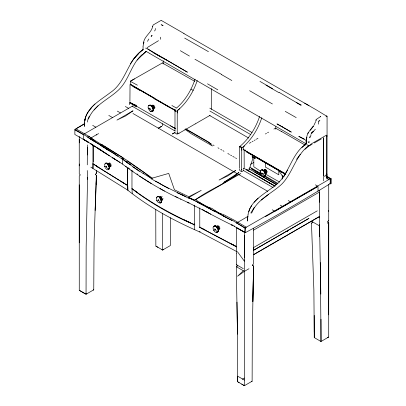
<?xml version="1.0" encoding="UTF-8"?>
<svg xmlns="http://www.w3.org/2000/svg" width="406" height="406" viewBox="0 0 406 406"><rect width="100%" height="100%" fill="white"/><g stroke="black" fill="none" stroke-linecap="round" stroke-linejoin="round"><path stroke-width="0.61" d="M100.698 150.21L86.752 141.222L74.846 134.482L74.907 129.412L84.641 123.845M79.251 139.38L79.246 173.951L80.363 174.905L79.246 176.021L79.266 242.839M93.304 162.075L93.487 145.181M161.928 249.594L162.639 250.01L170.342 245.564L170.383 217.733M174.996 130.818L174.991 109.518L175.25 109.118M211.308 88.615L211.293 109.341M259.561 116.466C255.79 128.042 248.939 138.943 239.499 146.754L239.499 168.023M253.598 250.233L308.946 218.382L253.552 250.309L253.527 263.961L252.451 265.022L253.552 266.097L252.293 333.661L252.126 381.209L244.422 385.7L244.432 232.339M287.468 231.435L287.473 230.293M320.329 262.631L321.05 341.476L328.708 337.01L328.733 222.676L327.617 221.676L328.728 220.605L328.728 184.283M79.251 136.452L79.292 142.892M96.506 170.388L96.511 173.321L95.527 174.052L95.446 174.742L95.456 174.179M306.231 143.983L306.028 140.344L298.836 136.436M327.074 177.412L327.084 175.691M87.265 164.866L87.376 147.525M129.915 101.556L130.037 84.529L131.179 85.164M314.396 337.68L314.264 331.986M327.647 222.052L328.733 222.676L328.708 314.838M96.557 135.102L96.557 134.645L98.622 133.615M307.002 144.775L309.007 145.891L309.27 145.475M96.323 175.189L94.06 242.265L93.756 289.777L86.052 294.269L86.158 246.828L87.539 178.747M320.958 341.421L321.009 319.283M127.428 172.124L127.509 168.277L127.494 185.375L100.82 168.886L93.304 163.806M253.385 275.004L252.847 301.572L253.552 266.097M79.251 165.846L79.292 164.004M306.368 140.496L306.327 142.156L306.241 140.618L306.54 140.253M236.363 253.242L236.307 264.605L237.419 265.585L236.901 266.265M247.452 220.971L247.543 217.464L248.076 214.87M319.679 236.673L319.695 225.985L312.559 221.874M108.798 169.383L109.432 168.744L109.656 167.592L108.798 164.714L106.869 162.923L105.951 162.918L105.321 163.557M87.534 179.31L87.265 170.505M319.461 194.763L319.552 190.409M129.758 102.632L129.58 104.662M233.912 226.071L244.985 232.577L245.325 227.791L330.185 178.797L330.185 183.664C302.419 200.808 274.014 217.093 245.341 232.668L236.515 227.69L245.341 232.668M95.131 210.516L96.506 175.392L95.511 174.621M96.146 184.258L96.506 175.392M143.105 46.908L142.978 49.943M323.653 137.873L323.567 175.768L323.43 137.913M200.097 231.582L199.772 231.973C174.128 220.783 149.398 207.491 127.479 189.972L127.743 167.927M127.509 175.991L127.753 172.032M327.023 136.325L327.043 135.69M91.193 108.382C86.788 112.878 83.656 119.141 84.58 125.561M157.848 196.382L158.807 196.362L159.868 196.976L160.827 198.108L160.73 198.509L161.451 198.123L159.979 197.042L160.989 197.017L161.502 197.529L161.796 199.224L161.451 199.925L161.994 200.209L162.725 199.676M319.492 217.86L319.37 216.637L253.552 254.765M84.834 120.897C86.579 107.209 100.546 100.206 110.336 92.588C126.2 82.103 127.271 60.195 143.039 49.552M247.432 220.94L247.863 216.378M248.025 214.652C250.091 201.203 263.763 194.342 273.482 186.78C289.346 176.351 290.351 154.417 306.134 143.861M84.631 123.059L84.316 126.383L84.651 122.845M84.818 121.079L84.986 119.313L84.646 120.521M157.721 202C165.653 207.471 157.579 189.957 156.427 199.229M93.36 164.186L92.944 168.49L127.479 189.972M217.86 225.67L216.87 226.238L218.479 227.944L218.311 229.674L219.489 229.02M150.58 111.538C155.346 112.888 152.199 103.494 148.652 105.646A3.887 2.314 58.4 0 0 148.175 107.915L148.357 108.646M213.627 230.045C215.601 234.825 220.138 231.491 217.098 227.725C215.86 224.685 211.729 226.254 213.333 229.319M309.905 136.599L309.768 137.801L311.026 135.025M319.629 227.71L319.695 227.167M319.37 216.637L319.547 192.231L319.603 202.224M106.27 169.063A3.152 1.736 62.2 0 0 107.773 169.789L108.564 169.459L108.915 168.475M142.978 46.629L143.886 42.117L143.521 43.884C143.374 36.51 151.605 33.119 152.722 26.157L152.585 26.7L153.199 24.949L161.065 20.401M239.581 168.805C238.713 170.825 242.189 172.56 243.402 170.586M306.388 139.664L306.855 137.355L306.403 139.735C306.378 134.026 310.067 129.945 313.539 125.89M315.919 121.135L316.162 119.592L315.98 120.313M327.008 179.036L327.074 116.446M155.417 28.491L155.138 30.227L154.513 30.988M308.032 141.943L308.844 142.389L309.022 141.273M318.73 121.095L318.4 124.145M175.022 133.021L177.204 134.285L177.331 132.863M110.828 166.399L109.996 166.851L109.508 166.541L109.843 165.851L109.508 164.74L108.762 164.044L108.169 164.293L107.94 163.897L109.321 162.984M160.827 202.772L161.492 202.117L161.725 200.96L160.827 198.108M194.169 205.126L194.2 206.004M149.733 108.148L149.581 108.879L149.956 109.442M152.681 111.381L153.366 110.711C154.082 108.498 152.712 105.88 150.596 105.007L149.606 105.047L148.921 105.712M214.931 230.116L215.403 229.197M216.672 232.095L217.657 232.054L218.342 231.384C219.057 229.172 217.687 226.553 215.571 225.68L214.586 225.721L213.901 226.391M264.707 176.057L265.392 175.392C266.108 173.174 264.737 170.561 262.621 169.688L261.631 169.723L260.951 170.393M132.904 105.829L83.494 134.361L83.25 139.111L87.691 142.085L88.138 141.882M160.872 197.539L160.035 197.798L160.451 198.042L160.989 197.017L162.233 196.692M87.341 122.074L88.036 119.034L89.33 116.121M195.053 79.19C191.495 89.893 185.446 100.252 176.879 107.757M197.24 80.484C193.459 92.05 186.674 103.017 177.234 110.813L177.234 133.427M261.804 117.73C258.033 129.306 251.192 140.243 241.743 148.048L241.682 171.154M161.502 200.407L161.994 200.209L162.187 199.382L161.502 197.529M194.2 223.772L194.017 224.401L194.378 224.33L194.032 224.523C172.276 214.601 151.184 203.091 132.046 188.683M152.681 106.712L152.544 107.123L154.442 105.961M217.657 227.39L217.52 227.796L219.489 226.553M105.93 166.034L106.712 167.81L108.838 169.069C110.234 166.759 106.276 160.852 104.555 164.4L105.788 163.156M237.307 265.93L237.353 265.245M248.771 211.836L249.786 208.76L251.629 205.766M217.834 226.969L218.976 226.137M154.874 107.991L153.509 108.935L153.24 106.727L152.052 106.083L152.143 105.509L152.884 104.997M265.539 173.616L266.026 172.651C267.772 172.403 266.59 170.302 265.529 169.87L263.712 170.383L264.91 169.672L266.016 169.967L266.899 171.302L266.899 172.667L266.539 173.022L265.539 173.616L265.265 171.403L264.078 170.759M314.229 331.925L313.879 290.067L311.483 223.275L312.595 222.244L311.478 221.204L311.651 221.443M264.707 171.393L264.57 171.804L266.473 170.642M315.609 121.709L314.011 125.175M241.839 169.272L241.839 169.738M139.359 171.322C122.896 159.365 106.118 147.718 88.341 137.73L88.462 137.436L87.737 136.984L74.963 129.438M115.466 154.498L103.388 147.276L103.51 146.982L90.822 139.299L90.944 139.004M143.074 173.753L143.196 173.458L132.808 166.861M245.341 227.807L244.874 228.07L232.739 220.524L232.526 220.778L225.137 216.921L218.875 213.246L211.952 208.39L207.03 206.903L188.521 197.697L201.264 190.333L188.841 196.732L174.448 189.8L168.734 173.403L151.387 178.391L143.196 173.458M196.037 201.574L196.159 201.28L197.986 202.254M122.054 158.396L121.846 158.65L122.592 158.903L122.475 164.049C139.446 176.93 157.985 188.222 177.26 197.6C196.215 205.908 214.145 216.515 232.739 225.396L231.684 224.797L231.765 225.254L232.141 225.056M151.144 178.792L164.435 186.146L177.285 192.52L177.163 192.814L183.948 195.707L189.125 198.504L189.247 198.209L190.612 198.6L194.525 200.239L240.87 173.479L231.872 177.726L223.701 182.441L238.956 172.423C225.985 183.852 209.374 189.445 195.57 199.635L203.553 205.045M282.348 178.716L283.058 177.036L278.805 170.647L252.573 155.158L246.427 151.991M162.547 125.875L162.471 123.81M312.468 222.534L312.524 221.843M307.773 133.589L308.23 132.579M88.478 118.994C93.796 104.961 108.986 99.343 119.105 89.452C129.083 79.586 131.229 64.488 141.679 54.937M251.624 213.186C256.962 199.153 272.157 193.54 282.251 183.644C293.051 172.159 295.862 155.006 309.052 145.348M147.48 41.331L148.855 39.017M243.554 168.52L243.727 168.185M161.096 201.924L160.187 203M152.986 110.523L152.123 111.721M156.427 197.9L157.269 196.712M217.966 231.197L217.098 232.399L216.109 232.44M283.84 176.711L287.549 170.099M318.933 121.196L319.273 120.755M92.857 140.42L95.222 141.917M159.934 183.7L168.845 188.633M180.817 194.413L183.948 195.707L177.285 192.52M197.864 202.548L229.238 219.047L231.922 220.062L231.709 220.316M236.515 223.082L248.025 216.307M254.318 207.319L250.806 213.013M130.473 63.666L134.066 58.332L138.761 53.445M253.009 265.646L252.583 265.301M310.362 130.336L313.498 126.033M327.084 174.428L326.815 173.91L325.226 176.062L324.201 176.138L323.486 176.681L323.496 180.837M326.911 116.324L316.507 109.996L183.832 33.531M260.677 170.322L260.139 171.895L260.383 173.321M151.357 36.342L152.108 35.312L151.108 36.383M296.517 159.391L300.288 154.295M244.371 385.685L241.758 384.127M310.859 134.234L315.355 129.204M213.404 226.822L214.018 226.056M265.392 172.799L264.864 172.403L265.017 172.875L264.925 172.322L266.899 171.302L266.194 170.759L266.016 169.967L265.362 170.779L264.144 171.327M194.525 200.239L194.317 200.488L195.022 200.676M100.779 145.064L101.81 144.47L123.099 157.792L123.302 159.264L123.089 159.512L122.592 158.903M125.19 161.339L125.403 161.086L130.336 164.755L126.464 162.045M134.234 58.388L138.816 53.333L143.211 49.603M94.116 109.955L98.054 105.738M137.137 60.103L146.114 51.329M90.914 108.108L94.979 103.966M254.06 202.3L258.13 198.158M105.93 167.079L106.57 166.435M320.293 116.806L320.77 116.405M263.712 170.383L264.91 169.672L265.529 169.87M261.763 173.869L262.454 173.2M218.966 229.04L218.311 229.674L219.9 228.446M311.772 133.072L313.381 131.539M244.392 271.365L243.306 270.746L237.546 276.247L244.392 271.365L248.985 268.736M325.962 116.842L327.048 116.136M311.656 223.173L312.534 222.412M301.962 147.525L306.363 143.795M244.422 385.7L237.637 381.716L237.469 334.179L236.307 266.701L237.363 265.813M311.372 132.894L312.782 131.711M141.887 55.104L146.185 51.516M305.038 149.296L311.24 143.932L326.444 135.152M147.068 47.654L158.502 40.691M261.317 200.021L268.64 194.362M177.493 110.412L179.685 108.747M316.502 119.298L320.451 116.649M155.001 107.377L152.991 108.199L152.834 107.727L154.752 106.595M219.981 228.05L217.966 228.872L217.814 228.4L219.727 227.269M111.163 166.064L109.29 166.957L110.533 166.521M328.129 221.118L328.576 220.813M163.217 198.798L161.177 199.59L161.015 199.118L162.065 198.63M319.131 121.008L319.887 120.536M153.366 110.711L152.808 111.056L151.991 110.914L149.581 108.879L150.423 108.519M265.392 175.392C263.996 177.452 261.388 176.057 260.677 174.047M218.342 231.384L217.783 231.73L216.606 231.273L214.713 228.822M319.289 192.155L253.522 230.161M162.517 57.657L187.41 72.192L146.901 48.476L145.546 48.101M152.245 106.661L154.001 105.459M161.492 202.117L160.05 202.736L158.127 199.488M249.411 143.272L251.009 142.339M252.08 141.714L253.151 141.095M254.217 140.471L255.288 139.847M256.353 139.228L257.957 138.294M318.02 191.221L318.02 186.354L274.862 211.313M84.834 123.444L75.983 128.844L89.604 136.741L95.43 141.664M96.557 134.645L90.919 138.02M158.401 128.174L161.7 126.271L158.254 128.306M175.032 132.432L172.296 134.01L175.022 132.508M178.127 133.782L195.2 123.931M195.225 123.911L210.125 115.314M265.407 133.98L266.468 133.371M267.534 132.757L268.594 132.143M273.913 129.072L274.974 128.458M275.085 186.212L244.204 168.47L244.128 150.459L245.102 149.895M314.28 142.983L321.217 138.969M326.906 176.808L330.743 179.026L331.169 178.782L331.169 183.649L330.743 183.893L329.667 183.273M253.613 254.567L319.527 216.484M242.296 379.229L244.336 378.052M265.331 216.733L317.122 186.867M251.553 381.538L252.126 381.209M253.319 247.696L317.259 210.846M309.27 145.85L312.082 144.242M243.62 146.561L244.666 145.972M250.568 164.283L253.831 162.451M93.177 290.102L93.756 289.777M159.979 197.042L160.766 196.6M243.808 168.683L243.534 168.835L243.752 169.307M134.422 78.942L130.311 81.317L137.39 85.179M111.163 164.694L109.112 165.643L109.199 166.206L111.28 165.455M108.838 169.069L109.432 168.744M308.844 142.389L309.281 142.151M108.767 165.115L110.828 163.933M163.491 249.558L162.583 250.03L162.593 213.399M107.884 163.562L108.509 164.633L110.341 163.324L109.803 162.984L108.275 163.562L108.412 164.044M244.128 150.459L244.382 150.337M328.54 337.087L327.429 337.716M174.991 111.762L177.234 110.813L177.331 113.01M327.439 223.198L328.733 222.676M148.652 105.646L150.58 105.565L152.123 107.052L152.986 109.194M145.891 51.618L145.546 51.445M319.558 226.629L319.568 226.269M273.182 187.623L243.488 170.54L243.783 170.479M162.217 62.894L194.672 81.301M275.507 128.154L281.683 131.625M89.604 136.741L87.737 136.984L87.615 137.279L88.341 137.73M125.946 161.527L127.641 161.329L144.394 172.733L151.387 178.391M119.993 162.38L112.508 157.731L115.507 159.543M266.016 173.042L266.539 173.022L266.778 172.438L265.894 173.266L265.417 173.108M86.813 293.756L85.331 293.812L79.266 290.305L79.251 184.847M157.914 200.539L158.782 200.518L158.579 199.879M86.057 294.269L79.266 290.305M188.435 202.848L189.125 202.863M216.87 226.238L218.489 227.157L218.976 228.649L218.849 229.258L218.367 229.101M83.042 139.248L86.965 141.334L87.691 142.085L87.62 141.618M261.555 173.235L264.169 174.037M243.488 170.54L243.534 170.474M243.519 146.881L243.519 149.672L285.651 174.057M326.368 115.989L326.8 116.08M218.875 213.246L223.457 214.541L233.76 219.935L246.34 227.203M162.593 250.005L155.853 246.092L155.757 209.425M161.761 25.228L163.105 25.654L161.121 24.335M153.392 108.427L153.869 108.585L153.996 107.976L153.336 106.103L152.143 105.509L151.529 105.925L151.788 106.342M214.49 225.954L216.109 226.614L217.783 229.136M175.184 128.509L129.976 102.434L132.94 104.088L136.685 105.393M199.925 227L202.325 228.614L204.979 229.557M162.557 62.849L130.367 81.17L130.26 84.286L175.098 110.229M265.625 172.499L266.026 172.651L265.362 170.779L264.438 170.266L264.458 170.743M132.275 85.884L140.217 90.609M304.251 139.03L298.928 136.38M176.884 197.169L178.016 197.671M183.695 219.61L190.673 222.787M262.058 175.844L264.149 176.402L265.017 175.199L264.834 175.732L264.017 175.59L262.662 173.834M154.006 98.587L175.027 110.427M203.406 210.232L210.77 214.17M232.471 225.223L234.561 226.193M188.688 197.402L194.895 200.3L194.51 200.112M194.895 225.031L194.51 224.843C172.301 215.332 151.098 203.553 131.97 188.734L131.97 170.459M183.857 195.854L186.161 196.935M202.31 209.4L203.386 209.912M206.821 207.156L214.744 211.399M199.392 227.223L236.602 246.944M148.987 52.958L146.495 51.658M158.015 247.335L156 246.188M174.189 127.966L175.159 128.463M247.168 152.093L252.512 155.442L252.512 159.599L248.934 170.2L246.442 169.728C256.222 174.478 265.174 181.112 274.994 185.953M236.612 246.655L202.325 228.614M238.175 382.097L239.114 382.599M279.191 92.401L296.294 102.464L301.267 105.002M230.4 243.463L233.531 245.072M132.94 86.463L140.283 90.33L170.459 107.894M263.159 170.616L261.535 169.962C263.469 170.134 264.651 172.139 265.017 173.869M155.483 181.188L160.025 183.558M222.219 215.388L225.137 216.921M285.733 174.443L278.805 170.647L278.805 174.808L265.341 167.023L265.341 162.862L252.512 155.442M199.772 202.675L210.932 208.598M214.84 210.668L221.534 214.221M199.392 231.79L236.602 251.512M279.556 182.045L265.407 174.027M193.52 224.244L194.032 224.523M171.9 105.535L176.762 108.169M214.505 229.233L215.058 229.532M276.522 184.522L248.903 168.784M175.214 196.255L176.326 196.864M236.662 246.762L233.47 244.935M265.341 162.862L283.073 172.91M258.439 176.488L273.36 185.126M265.996 85.194L279.039 92.725M115.345 154.793L117.943 156.239M184.679 38.113L208.445 51.658M161.314 20.432L184.035 33.531M221.595 74.42L194.976 59.251M221.529 74.582L231.851 80.54M285.245 111.371L296.207 117.603M272.563 88.675L259.977 81.408M147.672 48.918L153.915 52.988L166.282 59.997M153.915 52.988L162.364 57.784M154.742 98.338L130.463 84.321M266.397 162.806L243.519 149.672M252.542 156.843L254.582 158.01L252.101 156.584M170.459 125.824L173.271 127.428M247.168 170.124L248.949 171.134M207.512 83.829L217.834 89.848M250.005 167.292L260.287 173.21M260.911 174.027L251.405 168.561L251.106 168.789L260.611 174.25L260.515 175.29M83.281 134.614L74.927 129.956M109.402 155.701L97.805 148.058L90.919 144.084L90.832 143.633L95.283 146.85M249.624 90.711L272.396 103.946M189.419 56.043L180.33 50.699M149.134 53.156L306.088 143.841M281.632 131.508L305.226 145.13M209.806 108.153L251.994 132.508M326.779 176.245L331.169 178.782M326.962 176.94L330.185 178.797M326.774 178.285L328.921 179.528M209.922 111.036L250.746 134.604M209.562 115.451L248.69 138.035M315.411 184.842L317.558 186.085M239.895 146.241L242.138 147.535M239.499 146.754L241.743 148.048L241.839 150.245M266.945 163.121L285.87 174.042M185.74 128.834L208.451 141.948L212.485 146.023L191.079 133.635L184.882 129.235M132.361 106.316L175.23 131.113M125.358 106.494L128.56 108.341M288.24 200.534L290.386 201.772M132.95 113.497L267.747 191.317M117.349 111.117L120.546 112.964M280.226 205.157L282.378 206.395M108.803 115.436L112.538 117.593M272.218 209.785L274.365 211.024M92.675 125.363L95.877 127.21M314.802 337.914L320.958 341.471M244.422 380.087L237.637 376.169L237.683 381.772M185.613 129.108L211.374 143.993M213.023 144.942L214.119 145.576M217.956 147.794L219.052 148.429M220.697 149.378L221.793 150.012M222.889 150.646L223.985 151.281M227.822 153.498L229.466 154.447M230.562 155.082L231.659 155.711M232.755 156.346L234.399 157.295M235.495 157.929L236.591 158.563M264.651 175.732L277.745 183.304M277.181 183.837L263.961 175.976M276.461 184.75L254.567 171.997M236.307 266.701L243.306 270.746M304.617 103.129L308.996 105.677M151.133 111.762L150.032 111.168L148.652 109.371M236.602 222.935L245.153 227.903M236.307 264.605L243.306 268.676M171.9 108.326L175.138 110.229M190.967 89.102L193.149 90.396M132.94 104.088L136.7 106.326M252.146 156.64L255.283 158.736L253.207 156.965L254.222 157.888L253.806 157.533L253.806 166.77L260.611 171.251M121.227 181.599L124.053 183.299M139.522 176.067L151.24 183.578M205.994 211.298L207.994 212.531M129.641 102.769L136.223 106.854M103.048 145.48L90.832 137.862M104.109 146.14L127.509 160.695L152.6 178.361M92.71 163.78L127.743 185.572L128.002 190.333M296.294 102.464L300.993 105.403M97.876 148.474L122.475 164.049M106.367 148.997L109.387 150.905M107.448 163.709L108.864 165.085M108.509 164.633L108.113 164.384L108.762 164.044L108.767 163.522L110.138 165.252L109.996 166.851L109.757 166.293M105.738 166.435L106.25 166.759M90.832 167.16L92.944 168.49L92.71 164.125M97.805 148.058L106.433 153.935M174.413 127.88L175.316 128.458M174.189 110.041L175.225 110.716M96.252 165.937L97.998 167.089L96.186 165.8M136.959 173.869L137.989 174.55M100.571 145.318L103.388 147.276M135.421 190.927L136.929 191.987M152.834 107.727L153.366 108.123M217.814 228.4L218.342 228.796M90.822 139.299L88.462 137.436M128.042 167.734L129.519 168.896M130.996 170.058L132.965 171.606M161.015 199.118L161.492 199.529M160.065 188.597L164.496 191.084M123.302 159.264L125.403 161.086M159.279 197.382L160.253 198.438L161.096 200.594M217.22 227.335L217.606 227.766M159.868 196.976L161.223 199.305M160.451 198.042L160.827 198.478M262.621 169.688L263.195 170.454M215.571 225.68L216.144 226.452M237.398 251.639L244.392 261.21L244.336 259.942M107.291 163.882L108.838 166.475M105.357 167.906L105.788 168.536M265.26 173.565L265.636 174.23M153.235 108.889L153.61 109.549M218.21 229.563L218.585 230.222M157.269 201.386L156.604 199.96M161.705 199.671L161.994 200.209M161.385 200.29L161.725 200.96M265.093 172.586L263.717 170.281M261.763 172.824L262.23 174.255M217.575 227.619L218.042 228.583M152.595 106.945L153.067 107.91M156.675 199.955L157.315 201.335M160.111 197.56L160.324 198.026M218.484 225.868L217.393 226.259L217.408 226.741M153.504 105.195L152.423 105.545L152.433 106.067M264.149 171.728L264.768 173.144M108.798 164.714L109.432 166.155M108.772 164.937L109.204 165.927M213.612 229.791L214.018 230.73M260.662 173.788L261.297 175.326M109.361 166.912L109.656 167.592M160.725 39.28L160.274 37.195M216.672 226.274L216.895 226.858M151.692 105.601L151.92 106.184M104.997 167.206L104.555 165.729L104.885 166.699M260.2 172.591L260.454 173.316M178.889 133.016L178.98 133.295M148.251 107.945L148.429 108.641M319.492 224.66L319.639 226.076M180.792 198.894L180.878 199.346M187.547 202.081L187.633 202.533M126.352 166.673L126.433 167.13M188.282 202.432L188.364 202.883M88.346 142.07L88.422 142.486M252.451 265.022L252.502 265.417M194.144 224.67L194.51 229.405M131.97 188.734L132.244 193.495M328.687 210.562L328.728 211.379M87.265 177.356L87.336 178.62M96.461 172.048L96.511 173.321M253.496 247.711L253.593 250.35L253.552 228.243M320.826 294.076L319.608 227.964M236.972 302.15L237.469 334.179M236.307 227.127L236.307 253.177M125.698 166.272L125.703 166.775M314.229 337.498L314.219 315.366M275.806 126.626L275.806 129.149M330.743 179.026L330.743 183.893M326.571 135.234L326.571 177.62M319.603 216.667L319.603 225.893M306.241 141.506L306.241 143.11M287.468 230.131L287.468 231.379M282.266 175.397L282.266 179.092M244.985 227.999L244.985 232.577M244.432 235.485L244.432 257.866M199.772 207.872L199.772 227.411M194.51 205.304L194.51 224.843M163.425 60.793L163.425 63.94M92.944 145.018L92.944 163.928M87.336 144.952L87.336 154.965M132.919 110.858L125.657 115.923L116.898 120.11L132.919 110.858M235.536 170.55L228.086 175.747L219.047 180.066L235.536 170.55M282.297 126.814L276.963 123.896L291.29 132.112L282.297 126.814"/></g></svg>
